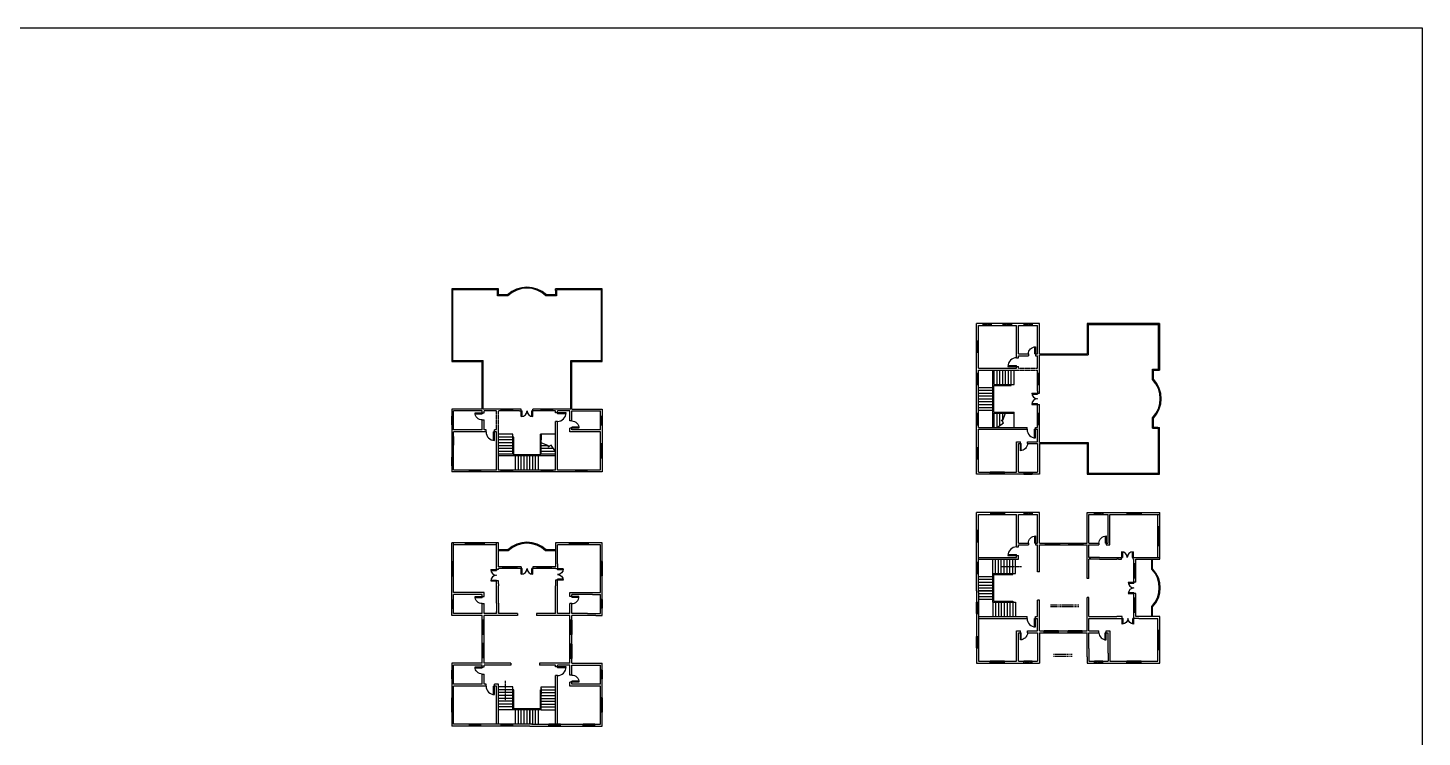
# Model space of a CAD drawing. Header units: millimetres. Extents: x -938220 to 926261, y -44187 to 232552.
# Drawn here: x -222872 to -76607, y 87481 to 161893 of the extents above; entities that cross this region are included whole.
import ezdxf

# ---------------------------------------------------------------- set-up
doc = ezdxf.new("R2010")
doc.units = ezdxf.units.MM
doc.linetypes.add('HIDDEN', pattern=[9.525, 6.35, -3.175])
for name, color, linetype in [('ARCH', 235, 'Continuous'), ('DOORS', 30, 'Continuous'), ('R1', 220, 'Continuous'), ('STEPS', 11, 'Continuous'), ('VENTILATOR', 130, 'Continuous')]:
    doc.layers.add(name, color=color, linetype=linetype)
doc.layers.add('walls', color=7, linetype='Continuous', true_color=0xf8ce8b)
doc.layers.add('WINDOWS', color=7, linetype='Continuous', true_color=0xd4e480)
doc.styles.get("Standard").update_dxf_attribs({"font": 'romantic.ttf', "height": 200})
doc.dimstyles.new('ISO-25', dxfattribs={"dimtxt": 200, "dimasz": 200, "dimexe": 1.25, "dimexo": 0.625, "dimgap": 150, "dimtad": 1, "dimdec": 0, "dimtxsty": 'Standard', "dimblk": 'CLOSEDBLANK', "dimcen": 2.5, "dimclrd": 2, "dimclre": 7, "dimclrt": 7, "dimadec": 0, "dimazin": 0, "dimtfac": 1, "dimtdec": 0, "dimtmove": 0, "dimatfit": 3, "dimfxl": 1, "dimarcsym": 0})

# ---------------------------------------------------------------- blocks, each defined once
blk = doc.blocks.new('W2')
at = {"layer": 'WINDOWS', "ltscale": 5}
for p, q in [((-600, 200), (-600, 0)), ((-600, 200), (600, 200)), ((-600, 133), (600, 133)), ((-600, 67), (600, 67)), ((-600, 0), (600, 0)), ((600, 200), (600, 0))]:
    blk.add_line(p, q, dxfattribs=at)
blk = doc.blocks.new('V1')
at = {"layer": 'VENTILATOR', "ltscale": 5}
for p, q in [((-450, 200), (-450, 0)), ((-450, 200), (450, 200)), ((-450, 0), (450, 0)), ((450, 200), (450, 0))]:
    blk.add_line(p, q, dxfattribs=at)
at = {"layer": 'VENTILATOR', "linetype": 'HIDDEN', "ltscale": 5}
for p, q in [((-450, 133), (450, 133)), ((-450, 67), (450, 67))]:
    blk.add_line(p, q, dxfattribs=at)
blk = doc.blocks.new('W1')
at = {"layer": 'WINDOWS', "ltscale": 5}
for p, q in [((-750, 200), (-750, 0)), ((-750, 200), (750, 200)), ((-750, 133), (750, 133)), ((-750, 67), (750, 67)), ((-750, 0), (750, 0)), ((750, 200), (750, 0))]:
    blk.add_line(p, q, dxfattribs=at)
blk = doc.blocks.new('D1')
at = {"layer": 'DOORS', "ltscale": 5}
for p, q in [((0, 900), (0, 0)), ((0, 600), (0, 0)), ((0, 0), (100, 0)), ((0, 0), (100, 0)), ((100, 894.427191), (100, 0))]:
    blk.add_line(p, q, dxfattribs=at)
blk.add_arc((0, 0), 900, 0, 90, dxfattribs=at)
blk = doc.blocks.new('D2')
at = {"layer": 'DOORS', "ltscale": 5}
for p, q in [((0, 750), (0, 0)), ((0, 600), (0, 0)), ((0, 0), (100, 0)), ((0, 0), (100, 0)), ((0, 0), (100, 0)), ((100, 744), (100, 0))]:
    blk.add_line(p, q, dxfattribs=at)
blk.add_arc((3, 0), 747, 0, 90.24774, dxfattribs=at)
blk = doc.blocks.new('DD')
at = {"layer": 'DOORS', "ltscale": 5}
for p, q in [((0, 600), (0, 0)), ((0, 600), (0, 0)), ((0, 0), (100, 0)), ((100, 592), (100, 0)), ((1100, 592), (1100, 0)), ((1200, 0), (1100, 0)), ((1200, 600), (1200, 0)), ((1200, 600), (1200, 0))]:
    blk.add_line(p, q, dxfattribs=at)
for centre, start, end in [((0, 0), 0, 90), ((1200, 0), 90, 180)]:
    blk.add_arc(centre, 600, start, end, dxfattribs=at)
blk = doc.blocks.new('W')
at = {"layer": 'WINDOWS', "ltscale": 5}
for p, q in [((11726, 13760), (11726, 13560)), ((11726, 13760), (13726, 13760)), ((11726, 13694), (13726, 13694)), ((11726, 13627), (13726, 13627)), ((11726, 13560), (13726, 13560)), ((13726, 13760), (13726, 13560))]:
    blk.add_line(p, q, dxfattribs=at)
blk = doc.blocks.new('WW')
at = {"layer": 'walls', "ltscale": 5}
blk.add_blockref('W', (-12726, -13560), dxfattribs=at)
blk = doc.blocks.new('_ClosedBlank')
at = {"color": 0, "linetype": 'ByBlock', "lineweight": -2}
for p, q in [((-1, 0.17), (0, 0)), ((-1, 0.17), (-1, -0.17)), ((0, 0), (-1, -0.17))]:
    blk.add_line(p, q, dxfattribs=at)
blk = doc.blocks.new('W3')
at = {"layer": 'WINDOWS', "ltscale": 5}
for p, q in [((-450, 200), (-450, 0)), ((-450, 200), (450, 200)), ((-450, 133), (450, 133)), ((-450, 67), (450, 67)), ((-450, 0), (450, 0)), ((450, 200), (450, 0))]:
    blk.add_line(p, q, dxfattribs=at)

msp = doc.modelspace()

# ---------------------------------------------------------------- linework, layer by layer
at = {"ltscale": 5}
for p, q in [((-104337.6, 110837.8), (-104137.6, 110837.8)), ((-178208.5, 107661.9), (-178208.5, 107861.9)), ((-173708.5, 107661.9), (-173708.5, 107861.9)), ((-104337.6, 106337.8), (-104137.6, 106337.8))]:
    msp.add_line(p, q, dxfattribs=at)
msp.add_lwpolyline([(-76607.3, -12437), (-369137.3, -12437), (-369137.3, 161893), (-76607.3, 161893)], close=True, dxfattribs=at)
at = {"layer": 'ARCH', "linetype": 'HIDDEN', "ltscale": 15}
for p, q in [((-115588, 101371.1), (-112588, 101371.1)), ((-115588, 101171.1), (-112588, 101171.1)), ((-115288, 96171.1), (-113288, 96171.1)), ((-115288, 95971.1), (-113288, 95971.1))]:
    msp.add_line(p, q, dxfattribs=at)
at = {"layer": 'R1', "ltscale": 5}
for p, q in [((-178394.4, 134506.1), (-178408.9, 126906.1)), ((-178394.4, 134506.1), (-173508.5, 134506.1)), ((-178308.7, 127006.1), (-178294.6, 134406.1)), ((-178208.5, 134406.1), (-178294.6, 134406.3)), ((-173608.5, 134406.1), (-178208.5, 134406.1)), ((-163503, 134506.1), (-167508.5, 134506.1)), ((-163503, 134406.1), (-167408.5, 134406.1)), ((-162608.5, 134506.1), (-163503, 134506.1)), ((-162708.5, 134406.1), (-163503, 134406.1)), ((-162708.5, 127006.1), (-162708.5, 134406.1)), ((-162608.5, 129106.1), (-162608.5, 134506.1)), ((-104156.2, 130864.3), (-111756.2, 130878.9)), ((-111756.2, 130878.9), (-111756.2, 127690.3)), ((-111656.2, 130778.7), (-111656.2, 127578.5)), ((-111656.2, 130778.7), (-104256.2, 130764.5)), ((-104256.2, 130678.5), (-104256, 130764.5)), ((-104256.2, 126078.5), (-104256.2, 130678.5)), ((-104156.2, 130864.3), (-104156.2, 125978.5)), ((-116756.2, 127690.3), (-111756.2, 127690.3)), ((-116756.2, 127578.5), (-111656.2, 127578.5)), ((-178408.9, 126906.1), (-175220.3, 126906.1)), ((-178308.7, 127006.1), (-175108.5, 127006.1)), ((-175220.3, 121906.1), (-175220.3, 126906.1)), ((-175108.5, 121906.1), (-175108.5, 127006.1)), ((-165808.5, 121906.1), (-165808.5, 126906.1)), ((-164164.4, 127006.1), (-162808.5, 127006.1)), ((-104156.2, 115973), (-104156.2, 119978.5)), ((-104256.2, 115973), (-104256.2, 119878.5)), ((-116756.2, 118278.5), (-111756.2, 118278.5)), ((-111656.2, 116634.4), (-111656.2, 115278.5)), ((-104256.2, 115178.5), (-104256.2, 115973)), ((-104156.2, 115078.5), (-104156.2, 115973)), ((-111656.2, 115178.5), (-104256.2, 115178.5)), ((-109556.2, 115078.5), (-104156.2, 115078.5))]:
    msp.add_line(p, q, dxfattribs=at)
for points in [[(-165908.5, 121906.1), (-165908.5, 127006.1), (-162708.5, 127006.1), (-162708.5, 129106.1)], [(-165808.5, 126906.1), (-162608.5, 126906.1), (-162608.5, 129106.1)], [(-116756.2, 118378.5), (-111656.2, 118378.5), (-111656.2, 115178.5), (-109556.2, 115178.5)], [(-111756.2, 118278.5), (-111756.2, 115078.5), (-109556.2, 115078.5)]]:
    msp.add_lwpolyline(points, dxfattribs=at)
at = {"layer": 'STEPS', "ltscale": 5}
for p, q in [((-173608.5, 134324.7), (-173608.5, 134406.1)), ((-167508.5, 134324.7), (-167508.5, 134506.1)), ((-167408.5, 133784.3), (-167408.5, 134406.1)), ((-121654, 119978.5), (-121654, 125978.5)), ((-104337.6, 126078.5), (-104256.2, 126078.5)), ((-121554, 124378.5), (-120004, 124378.5)), ((-121504, 124478.5), (-120004, 124478.5)), ((-120004, 124478.5), (-119404, 124478.5)), ((-120004, 124378.5), (-119704, 124378.5)), ((-121554, 121578.5), (-119404, 121578.5)), ((-121504, 121478.5), (-120304, 121478.5)), ((-120604, 120728.5), (-120304, 121478.5)), ((-120304, 121478.5), (-120004, 121478.5)), ((-120002.6, 121477), (-119402.6, 121477)), ((-121204, 119978.5), (-120540.2, 120455.4)), ((-120604, 120569), (-120761, 120728.5)), ((-120761, 120728.5), (-120604, 120728.5)), ((-120540.2, 120455.4), (-120604, 120569)), ((-104337.6, 119978.5), (-104156.2, 119978.5)), ((-172008.5, 118658.3), (-172008.5, 119258.3)), ((-172008.5, 117158.3), (-172008.5, 118658.3)), ((-171908.5, 118658.3), (-171908.5, 118958.3)), ((-171908.5, 117108.3), (-171908.5, 118658.3)), ((-169108.5, 117108.3), (-169108.5, 119258.3)), ((-169008.5, 118358.3), (-169008.5, 118658.3)), ((-169007, 118659.7), (-169007, 119259.7)), ((-104878, 119878.5), (-104256.2, 119878.5)), ((-169008.5, 117158.3), (-169008.5, 118358.3)), ((-168258.5, 118058.3), (-169008.5, 118358.3)), ((-168099, 118058.3), (-168258.5, 117901.3)), ((-168258.5, 117901.3), (-168258.5, 118058.3)), ((-167985.5, 118122.1), (-168099, 118058.3)), ((-167508.5, 117458.3), (-167985.5, 118122.1)), ((-167508.5, 117008.3), (-173508.5, 117008.3)), ((-172518.5, 107121.5), (-173508.5, 107121.5)), ((-172478.1, 107021.5), (-173508.5, 107021.5)), ((-167518.5, 107021.5), (-168558.9, 107021.5)), ((-167508.5, 107021.5), (-168558.9, 107021.5)), ((-167508.5, 107121.5), (-168508.5, 107121.5)), ((-121654, 104637.8), (-121654, 106137.8)), ((-121354, 104637.8), (-121354, 106137.8)), ((-121054, 104637.8), (-121054, 106137.8)), ((-120754, 104637.8), (-120754, 106137.8)), ((-120454, 104637.8), (-120454, 106137.8)), ((-120154, 104637.8), (-120154, 106137.8)), ((-119854, 104637.8), (-119854, 106137.8)), ((-119554, 104537.8), (-119554, 106137.8)), ((-119254, 104637.8), (-119254, 106137.8)), ((-104978, 105107.3), (-104978, 106137.8)), ((-104878, 105147.7), (-104878, 106137.8)), ((-121654, 101637.8), (-121654, 104637.8)), ((-121654, 104637.8), (-120004, 104637.8)), ((-121554, 101737.8), (-121554, 104537.8)), ((-121554, 104537.8), (-120004, 104537.8)), ((-120004, 104637.8), (-119254, 104637.8)), ((-120004, 104537.8), (-119554, 104537.8)), ((-121654, 101637.8), (-120304, 101637.8)), ((-121654, 101637.8), (-121654, 100137.8)), ((-121554, 101737.8), (-119554, 101737.8)), ((-121354, 101637.8), (-121354, 100137.8)), ((-121054, 101637.8), (-121054, 100137.8)), ((-120754, 101637.8), (-120754, 100137.8)), ((-120454, 101637.8), (-120454, 100137.8)), ((-120304, 101637.8), (-119254, 101637.8)), ((-120154, 101637.8), (-120154, 100137.8)), ((-120002.6, 101636.3), (-119402.6, 101636.3)), ((-119854, 101637.8), (-119854, 100137.8)), ((-119554, 101737.8), (-119554, 100137.8)), ((-119254, 101637.8), (-119254, 100137.8)), ((-104978, 100147.7), (-104978, 101188.2)), ((-104978, 100137.8), (-104978, 101188.2)), ((-104878, 100137.8), (-104878, 101137.8)), ((-172008.5, 92745.5), (-173508.5, 92745.5)), ((-171908.5, 92445.5), (-173508.5, 92445.5)), ((-172008.5, 91995.5), (-172008.5, 92745.5)), ((-171908.5, 91995.5), (-171908.5, 92445.5)), ((-169108.5, 90445.5), (-169108.5, 92445.5)), ((-169108.5, 92445.5), (-167508.5, 92445.5)), ((-169008.5, 91695.5), (-169008.5, 92745.5)), ((-169008.5, 92745.5), (-167508.5, 92745.5)), ((-169007, 91996.9), (-169007, 92596.9)), ((-172008.5, 92145.5), (-173508.5, 92145.5)), ((-172008.5, 91845.5), (-173508.5, 91845.5)), ((-172008.5, 91545.5), (-173508.5, 91545.5)), ((-172008.5, 91245.5), (-173508.5, 91245.5)), ((-172008.5, 90945.5), (-173508.5, 90945.5)), ((-172008.5, 90345.5), (-172008.5, 91995.5)), ((-171908.5, 90445.5), (-171908.5, 91995.5)), ((-169008.5, 92145.5), (-167508.5, 92145.5)), ((-169008.5, 91845.5), (-167508.5, 91845.5)), ((-169008.5, 90345.5), (-169008.5, 91695.5)), ((-169008.5, 91545.5), (-167508.5, 91545.5)), ((-169008.5, 91245.5), (-167508.5, 91245.5)), ((-169008.5, 90945.5), (-167508.5, 90945.5)), ((-172008.5, 90645.5), (-173508.5, 90645.5)), ((-172008.5, 90345.5), (-173508.5, 90345.5)), ((-169008.5, 90345.5), (-172008.5, 90345.5)), ((-169108.5, 90445.5), (-171908.5, 90445.5)), ((-169008.5, 90645.5), (-167508.5, 90645.5)), ((-169008.5, 90345.5), (-167508.5, 90345.5))]:
    msp.add_line(p, q, dxfattribs=at)
at = {"layer": 'STEPS', "ltscale": 10}
for p, q in [((-121504, 124478.5), (-121504, 125978.5)), ((-121204, 124478.5), (-121204, 125978.5)), ((-120904, 124478.5), (-120904, 125978.5)), ((-120604, 124478.5), (-120604, 125978.5)), ((-120304, 124478.5), (-120304, 125978.5)), ((-120004, 124478.5), (-120004, 125978.5)), ((-119704, 124378.5), (-119704, 125978.5)), ((-119404, 124478.5), (-119404, 125978.5)), ((-121654, 121573.6), (-121654, 124373.6)), ((-121554, 121578.5), (-121554, 124378.5)), ((-123156.2, 124178.5), (-121654, 124178.5)), ((-123156.2, 123878.5), (-121654, 123878.5)), ((-123156.2, 123578.5), (-121654, 123578.5)), ((-123156.2, 123278.5), (-121654, 123278.5)), ((-123156.2, 122978.5), (-121654, 122978.5)), ((-123154, 122678.5), (-121654, 122678.5)), ((-123154, 122378.5), (-121654, 122378.5)), ((-123154, 122078.5), (-121654, 122078.5)), ((-123154, 121778.5), (-121654, 121778.5)), ((-121504, 119978.5), (-121504, 121478.5)), ((-121204, 119978.5), (-121204, 121478.5)), ((-120904, 120194), (-120904, 121478.5)), ((-120604, 120728.5), (-120604, 121478.5)), ((-119404, 119978.5), (-119404, 121578.5)), ((-172008.5, 119258.3), (-173508.5, 119258.3)), ((-171908.5, 118958.3), (-173508.5, 118958.3)), ((-172008.5, 118658.3), (-173508.5, 118658.3)), ((-167508.5, 119258.3), (-169108.5, 119258.3)), ((-172008.5, 118358.3), (-173508.5, 118358.3)), ((-172008.5, 118058.3), (-173508.5, 118058.3)), ((-172008.5, 117758.3), (-173508.5, 117758.3)), ((-172008.5, 117458.3), (-173508.5, 117458.3)), ((-172008.5, 117158.3), (-173508.5, 117158.3)), ((-169108.5, 117108.3), (-171908.5, 117108.3)), ((-168258.5, 118058.3), (-169008.5, 118058.3)), ((-167724.1, 117758.3), (-169008.5, 117758.3)), ((-167508.5, 117458.3), (-169008.5, 117458.3)), ((-167508.5, 117158.3), (-169008.5, 117158.3)), ((-169103.6, 117008.3), (-171903.6, 117008.3)), ((-171708.5, 115506.1), (-171708.5, 117008.3)), ((-171408.5, 115506.1), (-171408.5, 117008.3)), ((-171108.5, 115506.1), (-171108.5, 117008.3)), ((-170808.5, 115506.1), (-170808.5, 117008.3)), ((-170508.5, 115506.1), (-170508.5, 117008.3)), ((-170208.5, 115508.3), (-170208.5, 117008.3)), ((-169908.5, 115508.3), (-169908.5, 117008.3)), ((-169608.5, 115508.3), (-169608.5, 117008.3)), ((-169308.5, 115508.3), (-169308.5, 117008.3)), ((-123154, 104337.8), (-121654, 104337.8)), ((-123154, 104037.8), (-121654, 104037.8)), ((-123154, 103737.8), (-121654, 103737.8)), ((-123154, 103437.8), (-121654, 103437.8)), ((-123154, 103137.8), (-121654, 103137.8)), ((-123154, 102837.8), (-121654, 102837.8)), ((-123154, 102537.8), (-121654, 102537.8)), ((-123154, 102237.8), (-121654, 102237.8)), ((-123154, 101937.8), (-121654, 101937.8)), ((-171708.5, 88845.5), (-171708.5, 90345.5)), ((-171408.5, 88845.5), (-171408.5, 90345.5)), ((-171108.5, 88845.5), (-171108.5, 90345.5)), ((-170808.5, 88845.5), (-170808.5, 90345.5)), ((-170508.5, 88845.5), (-170508.5, 90345.5)), ((-170208.5, 88845.5), (-170208.5, 90345.5)), ((-169908.5, 88845.5), (-169908.5, 90345.5)), ((-169608.5, 88845.5), (-169608.5, 90345.5)), ((-169308.5, 88845.5), (-169308.5, 90345.5))]:
    msp.add_line(p, q, dxfattribs=at)
at = {"layer": 'STEPS', "ltscale": 5}
for points in [[(-167508.5, 134324.7), (-167508.5, 133884.3), (-168478.9, 133884.3, 0.39223227), (-172558.1, 133884.3), (-173508.5, 133884.3), (-173508.5, 134506.1), (-178394.4, 134506.1)], [(-167408.5, 134324.7), (-167408.5, 133784.3), (-168518.5, 133784.3, 0.4), (-172518.5, 133784.3), (-173608.5, 133784.3), (-173608.5, 134324.7)], [(-104337.6, 119978.5), (-104778, 119978.5), (-104778, 120948.9, 0.39223227), (-104778, 125028.1), (-104778, 125978.5), (-104156.2, 125978.5), (-104156.2, 130864.3)], [(-104337.6, 119878.5), (-104878, 119878.5), (-104878, 120988.5, 0.4), (-104878, 124988.5), (-104878, 126078.5), (-104337.6, 126078.5)]]:
    msp.add_lwpolyline(points, format="xyb", dxfattribs=at)
for centre, radius, start, end in [((-170513.5, 105009.1), 2912.4, 46.495096, 133.504904), ((-170518.5, 105021.5), 2800, 45.584691, 134.415309), ((-170518.5, 105021.5), 2800, 45.584691, 134.415309), ((-106978, 103147.7), 2800, 315.584691, 44.415309), ((-106978, 103147.7), 2800, 315.584691, 44.415309), ((-106990.4, 103142.8), 2912.4, 316.495096, 43.504904)]:
    msp.add_arc(centre, radius, start, end, dxfattribs=at)
at = {"layer": 'walls', "ltscale": 5}
for p, q in [((-116756.2, 130878.5), (-123356.2, 130878.5)), ((-123356.2, 126263.9), (-123356.2, 130878.5)), ((-123156.2, 126263.9), (-123156.2, 130678.5)), ((-123154, 130678.5), (-119156.2, 130678.5)), ((-119156.2, 127278.5), (-119156.2, 130678.5)), ((-118956.2, 130678.5), (-116956.2, 130678.5)), ((-118956.2, 127678.5), (-118956.2, 130678.5)), ((-116956.2, 127678.5), (-116956.2, 130678.5)), ((-116756.2, 127690.3), (-116756.2, 130878.5)), ((-119156.2, 127278.5), (-118956.2, 127278.5)), ((-118956.2, 127678.5), (-118756.2, 127678.5)), ((-118956.2, 127478.5), (-118756.2, 127478.5)), ((-118956.2, 127278.5), (-118956.2, 127478.5)), ((-118756.2, 127678.5), (-118006.2, 127678.5)), ((-118756.2, 127478.5), (-118006.2, 127478.5)), ((-118006.2, 127678.5), (-117906.2, 127678.5)), ((-118006.2, 127478.5), (-117906.2, 127478.5)), ((-117906.2, 127678.5), (-117906.2, 127478.5)), ((-117156.2, 127678.5), (-116956.2, 127678.5)), ((-117156.2, 127678.5), (-117156.2, 127478.5)), ((-117156.2, 127478.5), (-116956.2, 127478.5)), ((-116956.2, 126178.5), (-116956.2, 127478.5)), ((-116756.2, 123578.5), (-116756.2, 127578.5)), ((-123356.2, 125674.9), (-123356.2, 126263.9)), ((-123156.2, 126178.5), (-123156.2, 126263.9)), ((-123156.2, 126178.5), (-119156.2, 126178.5)), ((-123156.2, 125978.5), (-118956.2, 125978.5)), ((-123156.2, 125674.9), (-123156.2, 125978.5)), ((-119156.2, 126178.5), (-119156.2, 126378.5)), ((-119156.2, 126378.5), (-118956.2, 126378.5)), ((-118956.2, 126178.5), (-118956.2, 126378.5)), ((-116956.2, 123778.7), (-116956.2, 125978.5)), ((-123356.2, 122478.5), (-123356.2, 124474.9)), ((-123156.2, 122478.5), (-123156.2, 124474.9)), ((-116956.2, 123778.7), (-116956.2, 123578.5)), ((-116956.2, 123578.5), (-116756.2, 123578.5)), ((-175220.3, 121906.1), (-178408.5, 121906.1)), ((-178408.5, 121906.1), (-178408.5, 115306.1)), ((-178208.5, 119706.1), (-178208.5, 121706.1)), ((-175208.5, 121706.1), (-178208.5, 121706.1)), ((-175208.5, 121506.1), (-175208.5, 121706.1)), ((-175208.5, 121506.1), (-175008.5, 121506.1)), ((-171108.5, 121906.1), (-175108.5, 121906.1)), ((-175008.5, 121506.1), (-175008.5, 121706.1)), ((-173708.5, 121706.1), (-175008.5, 121706.1)), ((-171308.7, 121706.1), (-173508.5, 121706.1)), ((-171308.7, 121706.1), (-171108.5, 121706.1)), ((-171108.5, 121706.1), (-171108.5, 121906.1)), ((-165908.5, 121906.1), (-169908.5, 121906.1)), ((-169908.5, 121706.1), (-169908.5, 121906.1)), ((-167508.5, 121706.1), (-169908.5, 121706.1)), ((-167508.5, 121506.1), (-167508.5, 121706.1)), ((-167308.5, 121506.1), (-167508.5, 121506.1)), ((-167308.5, 121906.1), (-167308.5, 121906.1)), ((-167308.5, 121506.1), (-167308.5, 121706.1)), ((-166008.5, 121706.1), (-167308.5, 121706.1)), ((-165808.5, 121906.1), (-162608.5, 121906.1)), ((-116956.2, 119978.5), (-116956.2, 122378.5)), ((-116956.2, 122378.5), (-116756.2, 122378.5)), ((-116756.2, 118378.5), (-116756.2, 122378.5)), ((-175208.5, 120656.1), (-175208.5, 120756.1)), ((-175208.5, 120756.1), (-175008.5, 120756.1)), ((-175208.5, 119906.1), (-175208.5, 120656.1)), ((-175008.5, 120656.1), (-175008.5, 120756.1)), ((-175008.5, 119906.1), (-175008.5, 120656.1)), ((-167508.5, 115506.1), (-167508.5, 120606.1)), ((-167308.5, 120606.1), (-167508.5, 120606.1)), ((-167308.5, 115506.1), (-167308.5, 120606.1)), ((-165808.5, 120656.1), (-166008.5, 120656.1)), ((-123156.2, 119978.5), (-118056.2, 119978.5)), ((-118056.2, 119778.5), (-118056.2, 119978.5)), ((-117156.2, 119978.5), (-116956.2, 119978.5)), ((-117156.2, 119778.5), (-117156.2, 119978.5)), ((-175208.5, 119706.1), (-178208.5, 119706.1)), ((-178208.5, 115508.3), (-178208.5, 119506.1)), ((-174808.5, 119506.1), (-178208.5, 119506.1)), ((-175208.5, 119706.1), (-175208.5, 119906.1)), ((-175008.5, 119706.1), (-175008.5, 119906.1)), ((-174808.5, 119706.1), (-175008.5, 119706.1)), ((-174808.5, 119506.1), (-174808.5, 119706.1)), ((-173708.5, 119706.1), (-173908.5, 119706.1)), ((-173908.5, 119506.1), (-173908.5, 119706.1)), ((-173708.5, 119506.1), (-173908.5, 119506.1)), ((-173708.5, 115506.1), (-173708.5, 119506.1)), ((-173508.5, 115506.1), (-173508.5, 119706.1)), ((-165808.5, 119906.1), (-166008.5, 119906.1)), ((-123156.2, 119778.5), (-118056.2, 119778.5)), ((-118756.2, 118278.5), (-118756.2, 118478.5)), ((-118006.2, 118278.5), (-118006.2, 118478.5)), ((-117156.2, 119778.5), (-116956.2, 119778.5)), ((-116956.2, 118478.5), (-116956.2, 119778.5)), ((-116756.2, 119778.5), (-116756.2, 119778.5)), ((-116756.2, 118278.5), (-116756.2, 115078.5)), ((-173793.9, 115306.1), (-178408.5, 115306.1)), ((-173793.9, 115506.1), (-178208.5, 115506.1)), ((-173708.5, 115506.1), (-173793.9, 115506.1)), ((-173204.9, 115306.1), (-173793.9, 115306.1)), ((-173204.9, 115506.1), (-173508.5, 115506.1)), ((-170008.5, 115506.1), (-172004.9, 115506.1)), ((-170008.5, 115306.1), (-172004.9, 115306.1)), ((-116756.2, 111037.8), (-123356.2, 111037.8)), ((-123356.2, 102837.8), (-123356.2, 111037.8)), ((-123156.2, 110837.8), (-119156.2, 110837.8)), ((-123156.2, 102637.8), (-123156.2, 110837.8)), ((-119156.2, 107437.8), (-119156.2, 110837.8)), ((-118956.2, 110837.8), (-116956.2, 110837.8)), ((-118956.2, 107837.8), (-118956.2, 110837.8)), ((-116956.2, 107837.8), (-116956.2, 110837.8)), ((-116756.2, 107837.8), (-116756.2, 111037.8)), ((-111756.2, 111037.8), (-104337.6, 111037.8)), ((-111756.2, 107837.8), (-111756.2, 111037.8)), ((-111556.2, 110837.8), (-109556.2, 110837.8)), ((-111556.2, 107837.8), (-111556.2, 110837.8)), ((-109556.2, 107837.8), (-109556.2, 110837.8)), ((-109356.2, 110837.8), (-104337.6, 110837.8)), ((-109356.2, 107637.8), (-109356.2, 110837.8)), ((-104337.6, 111037.8), (-104137.6, 111037.8)), ((-178408.5, 107661.9), (-178408.5, 107861.9)), ((-178408.5, 100243.3), (-178408.5, 107661.9)), ((-178208.5, 102643.3), (-178208.5, 107661.9)), ((-173708.5, 105161.9), (-173708.5, 107661.9)), ((-167508.5, 107861.9), (-167508.5, 105361.9)), ((-167308.5, 105656.5), (-167308.5, 107661.9)), ((-119156.2, 107437.8), (-118956.2, 107437.8)), ((-118956.2, 107837.8), (-118756.2, 107837.8)), ((-118956.2, 107637.8), (-118756.2, 107637.8)), ((-118956.2, 107437.8), (-118956.2, 107637.8)), ((-118756.2, 107837.8), (-118006.2, 107837.8)), ((-118756.2, 107637.8), (-118006.2, 107637.8)), ((-118006.2, 107837.8), (-117906.2, 107837.8)), ((-118006.2, 107637.8), (-117906.2, 107637.8)), ((-117906.2, 107837.8), (-117906.2, 107637.8)), ((-117156.2, 107837.8), (-116956.2, 107837.8)), ((-117156.2, 107837.8), (-117156.2, 107637.8)), ((-117156.2, 107637.8), (-116956.2, 107637.8)), ((-116956.2, 106137.8), (-116956.2, 107637.8)), ((-116756.2, 107837.8), (-111756.2, 107837.8)), ((-116756.2, 104837.8), (-116756.2, 107637.8)), ((-116756.2, 107637.8), (-111756.2, 107637.8)), ((-111756.2, 106337.8), (-111756.2, 107637.8)), ((-111556.2, 107837.8), (-110506.2, 107837.8)), ((-111556.2, 107637.8), (-110506.2, 107637.8)), ((-111556.2, 106337.8), (-111556.2, 107637.8)), ((-110506.2, 107837.8), (-110506.2, 107637.8)), ((-109756.2, 107837.8), (-109556.2, 107837.8)), ((-109756.2, 107837.8), (-109756.2, 107637.8)), ((-109756.2, 107637.8), (-109356.2, 107637.8)), ((-171108.5, 105361.9), (-171108.5, 105161.9)), ((-167508.5, 105361.9), (-169908.5, 105361.9)), ((-169908.5, 105361.9), (-169908.5, 105161.9)), ((-167308.5, 105656.5), (-167308.5, 105136.5)), ((-123156.2, 106337.8), (-119156.2, 106337.8)), ((-123156.2, 106137.8), (-118956.2, 106137.8)), ((-119156.2, 106337.8), (-119156.2, 106537.8)), ((-119156.2, 106537.8), (-118956.2, 106537.8)), ((-118956.2, 106137.8), (-118956.2, 106537.8)), ((-116956.2, 104837.8), (-116956.2, 106137.8)), ((-111756.2, 104137.8), (-111756.2, 106337.8)), ((-111556.2, 106337.8), (-111356.2, 106337.8)), ((-110456.2, 106337.8), (-111556.2, 106337.8)), ((-111556.2, 104137.8), (-111556.2, 106137.8)), ((-110456.2, 106137.8), (-111556.2, 106137.8)), ((-110456.2, 106337.8), (-108137.6, 106337.8)), ((-110456.2, 106137.8), (-108650.5, 106137.8)), ((-108450.5, 106137.8), (-108650.5, 106137.8)), ((-108137.6, 106137.8), (-108137.6, 106337.8)), ((-106937.6, 106337.8), (-106837.6, 106337.8)), ((-106937.6, 106137.8), (-106937.6, 106337.8)), ((-106937.6, 106137.8), (-106837.6, 106137.8)), ((-106837.6, 106337.8), (-104337.6, 106337.8)), ((-106837.6, 103737.8), (-106837.6, 106137.8)), ((-173708.5, 105061.9), (-173708.5, 105161.9)), ((-173508.5, 105061.9), (-173708.5, 105061.9)), ((-173708.5, 101543.3), (-173708.5, 103861.9)), ((-173508.5, 103861.9), (-173708.5, 103861.9)), ((-171108.5, 105161.9), (-173508.5, 105161.9)), ((-173508.5, 105061.9), (-173508.5, 105161.9)), ((-167494.9, 105161.9), (-169908.5, 105161.9)), ((-167308.5, 103936.5), (-167508.5, 103936.5)), ((-167494.9, 105136.5), (-167494.9, 105161.9)), ((-167308.5, 105136.5), (-167494.9, 105136.5)), ((-167308.5, 101543.3), (-167308.5, 103936.5)), ((-116756.2, 104837.8), (-116956.2, 104837.8)), ((-111556.2, 104137.8), (-111756.2, 104137.8)), ((-175008.5, 102643.3), (-178208.5, 102643.3)), ((-178208.5, 100443.3), (-178208.5, 102443.3)), ((-175208.5, 102443.3), (-178208.5, 102443.3)), ((-175208.5, 102243.3), (-175208.5, 102443.3)), ((-175008.5, 102243.3), (-175008.5, 102643.3)), ((-173508.5, 103549), (-173508.5, 103349)), ((-173508.5, 101543.3), (-173508.5, 103349)), ((-167508.5, 103549), (-167508.5, 103349)), ((-167508.5, 101543.3), (-167508.5, 103349)), ((-163643.5, 102443.3), (-165808.5, 102443.3)), ((-163647.6, 102643.3), (-162808.5, 102643.3)), ((-163643.5, 102443.3), (-162808.5, 102443.3)), ((-106637.6, 103737.8), (-106837.6, 103737.8)), ((-106837.6, 100124.2), (-106837.6, 102537.8)), ((-106637.6, 102537.8), (-106837.6, 102537.8)), ((-106637.6, 100137.8), (-106637.6, 102537.8)), ((-175208.5, 102243.3), (-175008.5, 102243.3)), ((-175208.5, 100443.3), (-175208.5, 101493.3)), ((-175208.5, 101493.3), (-175008.5, 101493.3)), ((-175008.5, 100443.3), (-175008.5, 101493.3)), ((-173708.5, 101543.3), (-173708.5, 100443.3)), ((-173508.5, 101543.3), (-173508.5, 100443.3)), ((-167508.5, 100643.3), (-167508.5, 101543.3)), ((-167308.5, 100643.3), (-167308.5, 101543.3)), ((-165808.5, 102243.3), (-166008.5, 102243.3)), ((-165808.5, 101493.3), (-166008.5, 101493.3)), ((-116956.2, 100137.8), (-116956.2, 101837.8)), ((-116756.2, 101837.8), (-116956.2, 101837.8)), ((-116756.2, 98637.8), (-116756.2, 101837.8)), ((-111756.2, 99937.8), (-111756.2, 102137.8)), ((-111556.2, 102137.8), (-111756.2, 102137.8)), ((-111556.2, 100137.8), (-111556.2, 102137.8)), ((-175208.5, 100243.3), (-178408.5, 100243.3)), ((-175208.5, 100443.3), (-178208.5, 100443.3)), ((-175208.5, 95243.3), (-175208.5, 100243.3)), ((-173708.5, 100443.3), (-175008.5, 100443.3)), ((-173708.5, 100243.3), (-175008.5, 100243.3)), ((-175008.5, 95243.3), (-175008.5, 100243.3)), ((-173708.5, 100443.3), (-173708.5, 100643.3)), ((-171508.5, 100243.3), (-173708.5, 100243.3)), ((-171508.5, 100443.3), (-173508.5, 100443.3)), ((-171508.5, 100443.3), (-171508.5, 100243.3)), ((-167508.5, 100443.3), (-169508.5, 100443.3)), ((-169508.5, 100443.3), (-169508.5, 100243.3)), ((-167308.5, 100243.3), (-169508.5, 100243.3)), ((-167508.5, 100443.3), (-167508.5, 100643.3)), ((-167308.5, 100443.3), (-167308.5, 100643.3)), ((-166008.5, 100443.3), (-167308.5, 100443.3)), ((-166008.5, 100243.3), (-167308.5, 100243.3)), ((-166008.5, 95243.3), (-166008.5, 100243.3)), ((-164164.4, 100443.3), (-165808.5, 100443.3)), ((-163284.5, 100243.3), (-165808.5, 100243.3)), ((-165808.5, 95243.3), (-165808.5, 100243.3)), ((-164164.4, 100443.3), (-162808.5, 100443.3)), ((-123156.2, 100137.8), (-118056.2, 100137.8)), ((-123156.2, 99937.8), (-118056.2, 99937.8)), ((-118956.2, 99937.8), (-118056.2, 99937.8)), ((-118056.2, 99937.8), (-118056.2, 100137.8)), ((-117156.2, 100137.8), (-116956.2, 100137.8)), ((-117156.2, 99937.8), (-117156.2, 100137.8)), ((-117156.2, 99937.8), (-116956.2, 99937.8)), ((-116956.2, 98637.8), (-116956.2, 99937.8)), ((-116756.2, 99937.8), (-116756.2, 99937.8)), ((-111756.2, 98637.8), (-111756.2, 99937.8)), ((-111556.2, 100137.8), (-111356.2, 100137.8)), ((-111556.2, 99937.8), (-111356.2, 99937.8)), ((-111556.2, 98637.8), (-111556.2, 99937.8)), ((-111356.2, 100137.8), (-110456.2, 100137.8)), ((-111356.2, 99937.8), (-110456.2, 99937.8)), ((-110456.2, 100137.8), (-108650.5, 100137.8)), ((-110456.2, 99937.8), (-108063, 99937.8)), ((-108450.5, 100137.8), (-108650.5, 100137.8)), ((-108063, 99937.8), (-108063, 100137.8)), ((-106863, 99937.8), (-106863, 100124.2)), ((-106863, 100124.2), (-106837.6, 100124.2)), ((-106343, 99937.8), (-106863, 99937.8)), ((-104137.6, 100137.8), (-106637.6, 100137.8)), ((-106343, 99937.8), (-104337.6, 99937.8)), ((-118756.2, 98437.8), (-118756.2, 98637.8)), ((-118006.2, 98437.8), (-118006.2, 98637.8)), ((-116756.2, 98637.8), (-111756.2, 98637.8)), ((-116756.2, 98437.8), (-116756.2, 95237.8)), ((-116756.2, 98437.8), (-111756.2, 98437.8)), ((-111756.2, 95913.8), (-111756.2, 98437.8)), ((-111556.2, 96793.7), (-111556.2, 98437.8)), ((-110506.2, 98437.8), (-110506.2, 98637.8)), ((-109756.2, 98437.8), (-109756.2, 98637.8)), ((-109556.2, 96272.8), (-109556.2, 98437.8)), ((-111556.2, 96793.7), (-111556.2, 95437.8)), ((-175208.5, 95243.3), (-178408.5, 95243.3)), ((-178408.5, 95243.3), (-178408.5, 88643.3)), ((-172208.5, 95243.3), (-175008.5, 95243.3)), ((-172208.5, 95243.3), (-172208.5, 95043.3)), ((-166008.5, 95243.3), (-169208.5, 95243.3)), ((-169208.5, 95243.3), (-169208.5, 95043.3)), ((-167308.5, 95243.3), (-167308.5, 95243.3)), ((-165808.5, 95243.3), (-162608.5, 95243.3)), ((-162608.5, 88645.3), (-162608.5, 95243.3)), ((-123354.2, 95237.8), (-116756.2, 95237.8)), ((-109556.2, 96272.8), (-109556.2, 95437.8)), ((-109356.2, 96276.9), (-109356.2, 95437.8)), ((-178208.5, 93043.3), (-178208.5, 95043.3)), ((-175208.5, 95043.3), (-178208.5, 95043.3)), ((-175208.5, 94843.3), (-175208.5, 95043.3)), ((-175208.5, 94843.3), (-175008.5, 94843.3)), ((-175208.5, 93993.3), (-175208.5, 94093.3)), ((-175208.5, 94093.3), (-175008.5, 94093.3)), ((-175208.5, 93243.3), (-175208.5, 93993.3)), ((-175008.5, 94843.3), (-175008.5, 95043.3)), ((-173508.5, 95043.3), (-175008.5, 95043.3)), ((-175008.5, 93993.3), (-175008.5, 94093.3)), ((-175008.5, 93243.3), (-175008.5, 93993.3)), ((-172208.5, 95043.3), (-173508.5, 95043.3)), ((-167508.5, 95043.3), (-169208.5, 95043.3)), ((-167508.5, 94843.3), (-167508.5, 95043.3)), ((-167308.5, 94843.3), (-167508.5, 94843.3)), ((-167508.5, 88843.3), (-167508.5, 93943.3)), ((-167308.5, 93943.3), (-167508.5, 93943.3)), ((-167308.5, 94843.3), (-167308.5, 95043.3)), ((-166008.5, 95043.3), (-167308.5, 95043.3)), ((-167308.5, 88843.3), (-167308.5, 93943.3)), ((-167308.5, 93043.3), (-167308.5, 93943.3)), ((-165808.5, 93993.3), (-166008.5, 93993.3)), ((-175208.5, 93043.3), (-178208.5, 93043.3)), ((-178208.5, 88843.3), (-178208.5, 92843.3)), ((-174808.5, 92843.3), (-178208.5, 92843.3)), ((-175208.5, 93043.3), (-175208.5, 93243.3)), ((-175008.5, 93043.3), (-175008.5, 93243.3)), ((-174808.5, 93043.3), (-175008.5, 93043.3)), ((-174808.5, 92843.3), (-174808.5, 93043.3)), ((-173508.5, 93043.3), (-173908.5, 93043.3)), ((-173908.5, 92843.3), (-173908.5, 93043.3)), ((-173708.5, 92843.3), (-173908.5, 92843.3)), ((-173708.5, 88843.3), (-173708.5, 92843.3)), ((-173508.5, 88843.3), (-173508.5, 93043.3)), ((-165808.5, 93243.3), (-166008.5, 93243.3)), ((-170208.5, 88643.3), (-178408.5, 88643.3)), ((-170008.5, 88843.3), (-178208.5, 88843.3))]:
    msp.add_line(p, q, dxfattribs=at)
at = {"layer": 'walls', "linetype": 'HIDDEN', "ltscale": 5}
for p, q in [((-118956.2, 126178.5), (-116956.2, 126178.5)), ((-118956.2, 125978.5), (-116956.2, 125978.5)), ((-173708.5, 119706.1), (-173708.5, 121706.1)), ((-173508.5, 119706.1), (-173508.5, 121706.1))]:
    msp.add_line(p, q, dxfattribs=at)
at = {"layer": 'walls', "ltscale": 5}
for points in [[(-162608.5, 121906.1), (-162608.5, 115306.1), (-170208.5, 115306.1)], [(-166008.5, 120656.1), (-166008.5, 121706.1)], [(-165808.5, 120656.1), (-165808.5, 121706.1), (-162808.5, 121706.1)], [(-162808.5, 119706.1), (-162808.5, 121706.1)], [(-116756.2, 115078.5), (-123356.2, 115078.5), (-123356.2, 122678.5)], [(-123156.2, 122678.5), (-123154, 122678.5)], [(-123156.2, 119978.5), (-123156.2, 122478.5), (-123156.2, 122478.5)], [(-162808.5, 119506.1), (-166008.5, 119506.1), (-166008.5, 119906.1)], [(-162808.5, 119706.1), (-165808.5, 119706.1), (-165808.5, 119906.1)], [(-162808.5, 115508.3), (-162808.5, 119506.1)], [(-123156.2, 115278.5), (-123156.2, 119778.5)], [(-119156.2, 115278.5), (-119156.2, 118478.5), (-118756.2, 118478.5)], [(-118006.2, 118478.5), (-116956.2, 118478.5)], [(-118956.2, 115278.5), (-118956.2, 118278.5), (-118756.2, 118278.5)], [(-118006.2, 118278.5), (-116956.2, 118278.5), (-116956.2, 115278.5)], [(-170208.5, 115506.1), (-170208.5, 115508.3)], [(-167508.5, 115506.1), (-170008.5, 115506.1), (-170008.5, 115506.1)], [(-162808.5, 115506.1), (-167308.5, 115506.1)], [(-123154, 115278.5), (-119156.2, 115278.5)], [(-118956.2, 115278.5), (-116956.2, 115278.5)], [(-106637.6, 103737.8), (-106637.6, 106137.8), (-104137.6, 106137.8), (-104137.6, 111037.8)], [(-104337.6, 106337.8), (-104337.6, 110837.8)], [(-171108.5, 105361.9), (-173508.5, 105361.9), (-173508.5, 107861.9), (-178408.5, 107861.9)], [(-173708.5, 107661.9), (-178208.5, 107661.9)], [(-163284.5, 100243.3), (-162608.5, 100243.3), (-162608.5, 107861.9), (-163946.5, 107861.9), (-167508.5, 107861.9), (-167508.5, 105656.5)], [(-162808.5, 102643.3), (-162808.5, 107661.9), (-163974.4, 107661.9), (-167308.5, 107661.9)], [(-108450.5, 106137.8), (-108137.6, 106137.8)], [(-173508.5, 103549), (-173508.5, 103861.9)], [(-167508.5, 103936.5), (-167508.5, 103549)], [(-166008.5, 102243.3), (-166008.5, 102643.3), (-163647.6, 102643.3)], [(-165808.5, 102243.3), (-165808.5, 102443.3)], [(-162808.5, 100443.3), (-162808.5, 102443.3)], [(-123356.2, 102837.8), (-123356.2, 95237.8), (-119156.2, 95237.8)], [(-121554, 102837.8), (-123156.2, 102837.8)], [(-123156.2, 102637.8), (-123156.2, 95437.8), (-119156.2, 95437.8)], [(-166008.5, 100443.3), (-166008.5, 101493.3)], [(-165808.5, 100443.3), (-165808.5, 101493.3)], [(-111756.2, 95913.8), (-111756.2, 95237.8), (-104137.6, 95237.8), (-104137.6, 96575.8), (-104137.6, 100137.8), (-106343, 100137.8)], [(-109356.2, 95437.8), (-104337.6, 95437.8), (-104337.6, 96603.6), (-104337.6, 99937.8)], [(-108063, 100137.8), (-108450.5, 100137.8)], [(-119156.2, 95437.8), (-119156.2, 98637.8), (-118756.2, 98637.8)], [(-118956.2, 95437.8), (-118956.2, 98437.8), (-118756.2, 98437.8)], [(-118006.2, 98637.8), (-116956.2, 98637.8)], [(-118006.2, 98437.8), (-116956.2, 98437.8), (-116956.2, 95437.8)], [(-111556.2, 98637.8), (-110506.2, 98637.8)], [(-111556.2, 98437.8), (-110506.2, 98437.8)], [(-109756.2, 98637.8), (-109356.2, 98637.8), (-109356.2, 96276.9)], [(-109756.2, 98437.8), (-109556.2, 98437.8)], [(-118956.2, 95437.8), (-116956.2, 95437.8)], [(-111556.2, 95437.8), (-109556.2, 95437.8)], [(-166008.5, 93993.3), (-166008.5, 95043.3)], [(-165808.5, 93993.3), (-165808.5, 95043.3), (-162808.5, 95043.3)], [(-162808.5, 93043.3), (-162808.5, 95043.3)], [(-170208.5, 88643.3), (-162608.5, 88643.3), (-162608.5, 92843.3)], [(-170008.5, 88843.3), (-162808.5, 88843.3), (-162808.5, 92843.3)], [(-162808.5, 92843.3), (-166008.5, 92843.3), (-166008.5, 93243.3)], [(-162808.5, 93043.3), (-165808.5, 93043.3), (-165808.5, 93243.3)], [(-170208.5, 90445.5), (-170208.5, 88843.3)]]:
    msp.add_lwpolyline(points, dxfattribs=at)

# ---------------------------------------------------------------- block references
at = {"layer": 'DOORS', "ltscale": 5}
for name, p, rotation in [('D1', (-119156.2, 126378.5), 90), ('DD', (-116956.2, 122378.5), 90), ('DD', (-169908.5, 121706.1), 180), ('D1', (-167308.5, 121506.1), 270), ('D1', (-173908.5, 119506.1), 180), ('D1', (-117156.2, 119778.5), 180), ('D1', (-119156.2, 106537.8), 90), ('DD', (-173708.5, 103861.9), 90), ('DD', (-169908.5, 105161.9), 180), ('DD', (-106837.6, 102537.8), 90), ('D2', (-165808.5, 102243.3), 270), ('D1', (-117156.2, 99937.8), 180), ('D2', (-109756.2, 98437.8), 180), ('D1', (-167308.5, 94843.3), 270), ('D1', (-173908.5, 92843.3), 180)]:
    msp.add_blockref(name, p, dxfattribs=dict(at, rotation=rotation))
at = {"layer": 'DOORS', "ltscale": 5, "xscale": -1}
for p in [(-117156.2, 127678.5), (-117156.2, 107837.8), (-109756.2, 107837.8)]:
    msp.add_blockref('D2', p, dxfattribs=at)
for name, p, rotation in [('D2', (-175208.5, 121506.1), 90), ('D2', (-165808.5, 119906.1), 270), ('D2', (-118756.2, 118278.5), 180), ('DD', (-167308.5, 103936.5), 270), ('D2', (-175208.5, 102243.3), 90), ('DD', (-108063, 99937.8), 180), ('D2', (-118756.2, 98437.8), 180), ('D2', (-175208.5, 94843.3), 90), ('D2', (-165808.5, 93243.3), 270)]:
    msp.add_blockref(name, p, dxfattribs=dict(at, rotation=rotation))
at = {"layer": 'DOORS', "ltscale": 5}
msp.add_blockref('DD', (-108137.6, 106337.8), dxfattribs=at)
at = {"layer": 'VENTILATOR', "ltscale": 5}
for p in [(-117954.2, 110837.8), (-110556.2, 110837.8)]:
    msp.add_blockref('V1', p, dxfattribs=at)
for p, rotation in [((-178208.5, 101443.3), 90), ((-162808.5, 101461.9), 270), ((-117956.2, 95437.8), 180), ((-110537.6, 95437.8), 180), ((-178208.5, 94045.3), 90), ((-162808.5, 94043.3), 270)]:
    msp.add_blockref('V1', p, dxfattribs=dict(at, rotation=rotation))
at = {"layer": 'walls', "ltscale": 5}
msp.add_blockref('V1', (-122256.5, 130678.5), dxfattribs=at)
for p, rotation in [((-120106.2, 130878.5), 180), ((-178408.5, 118556.1), 270), ((-178208.5, 116405.8), 90)]:
    msp.add_blockref('V1', p, dxfattribs=dict(at, rotation=rotation))
at = {"layer": 'WINDOWS', "ltscale": 5}
for name, p in [('V1', (-117956.2, 130678.5)), ('W3', (-117956.2, 115078.5)), ('W1', (-121154.2, 110837.8)), ('W1', (-106846.9, 110837.8)), ('W1', (-115411.1, 107637.8)), ('W1', (-112962.3, 107637.8))]:
    msp.add_blockref(name, p, dxfattribs=at)
for name, p, rotation in [('W2', (-123156.2, 128471.2), 90), ('W2', (-123156.2, 125074.9), 90), ('W2', (-116756.2, 125078.5), 90), ('W2', (-172608.5, 121906.1), 180), ('W2', (-168408.5, 121906.1), 180), ('W2', (-123156.2, 120854.1), 90), ('W2', (-116756.2, 120878.5), 90), ('V1', (-178208.5, 120706.1), 90), ('W3', (-162608.5, 120706.1), 90), ('W1', (-162808.5, 117506.1), 270), ('W2', (-123156.2, 117274.9), 90), ('W2', (-175954.9, 115506.1), 180), ('W2', (-172604.9, 115506.1), 180), ('W2', (-168384.1, 115506.1), 180), ('W2', (-164804.9, 115506.1), 180), ('W1', (-121156.2, 115278.5), 180), ('W2', (-123156.2, 108584.2), 90), ('WW', (-104137.6, 108587.8), 90), ('WW', (-175958.5, 107861.9), 180), ('WW', (-165059.1, 107861.9), 180), ('W1', (-178208.5, 105152.6), 90), ('W1', (-172308.5, 105361.9), 180), ('W1', (-168708.5, 105361.9), 180), ('W1', (-162808.5, 105161.9), 270), ('W2', (-123156.2, 105234.2), 90), ('W1', (-106637.6, 104937.8), 90), ('W2', (-123156.2, 101034.2), 90), ('W1', (-106637.6, 101337.8), 90), ('W1', (-175008.5, 99037.2), 90), ('W1', (-166008.5, 98993.3), 270), ('W2', (-123156.2, 97434.2), 90), ('W1', (-115506.2, 98637.8), 180), ('W1', (-113006.2, 98637.8), 180), ('WW', (-104137.6, 97688.4), 90), ('W1', (-175008.5, 96588.4), 90), ('W1', (-166008.5, 96493.3), 270), ('W1', (-121156.2, 95437.8), 180), ('W1', (-106837.6, 95437.8), 180), ('W1', (-178208.5, 90845.3), 90), ('W1', (-162808.5, 90843.3), 270), ('W2', (-175954.9, 88843.3), 180), ('W2', (-172604.9, 88843.3), 180), ('W2', (-167609, 88843.3), 180), ('W2', (-164009, 88843.3), 180)]:
    msp.add_blockref(name, p, dxfattribs=dict(at, rotation=rotation))

# ---------------------------------------------------------------- leaders
at = {"layer": 'walls', "linetype": 'HIDDEN', "ltscale": 5}
for points in [[(-120754, 105387.8), (-118628.3, 105387.8)], [(-172758.5, 91245.5), (-172758.5, 93371.2)]]:
    msp.add_leader(points, dimstyle='ISO-25', override={"dimgap": 150, "dimtad": 0}, dxfattribs=at)

doc.saveas('drawing.dxf')
